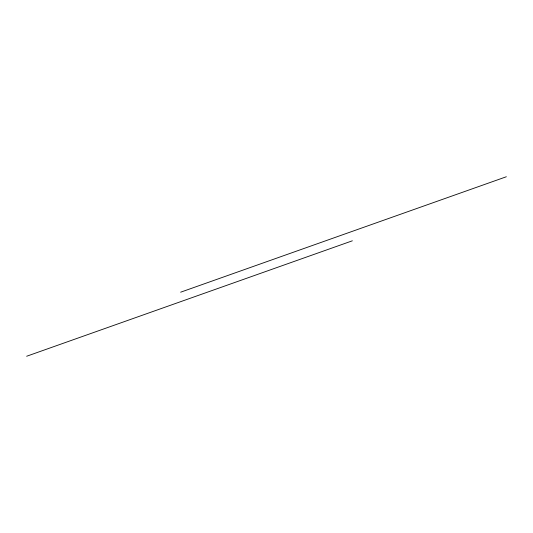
<?xml version="1.0" encoding="UTF-8"?>
<svg xmlns="http://www.w3.org/2000/svg" width="533" height="533" viewBox="0 0 533 533"><rect width="100%" height="100%" fill="white"/><g stroke="black" fill="none" stroke-linecap="round" stroke-linejoin="round"><path stroke-width="0.8" d="M180.634 292.197L506.35 176.749M26.65 356.251L352.366 240.803"/></g></svg>
